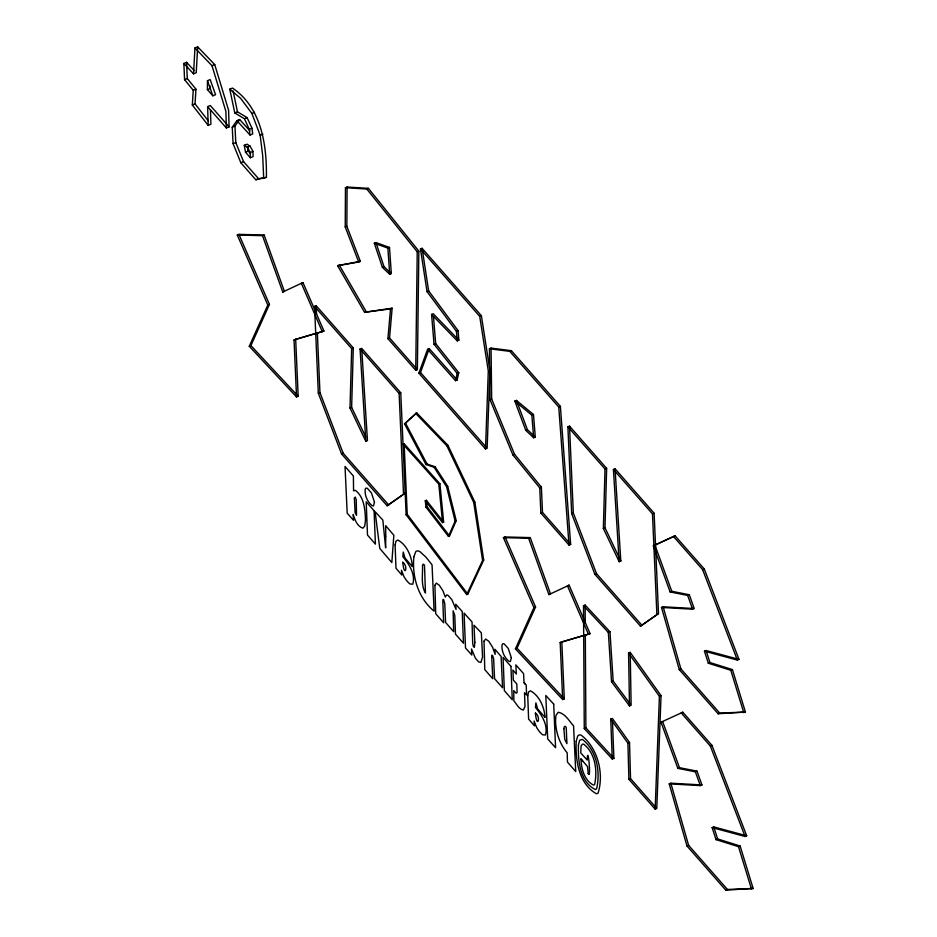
<?xml version="1.0" encoding="UTF-8"?>
<svg xmlns="http://www.w3.org/2000/svg" width="937" height="937" viewBox="0 0 937 937"><rect width="100%" height="100%" fill="white"/><g stroke="black" fill="none" stroke-linecap="round" stroke-linejoin="round"><path stroke-width="1.41" d="M347.1 187.025L346.854 226.309L360.335 261.318L358.707 261.997L345.226 226.977L345.46 187.705L347.1 187.025L368.417 188.349L418.851 251.128L417.363 369.611L415.723 370.279L387.906 338.655L390.518 308.859L392.146 308.191L389.546 337.988L417.363 369.611M207.393 89.601L207.475 80.711L210.181 79.586L215.557 94.696L212.851 95.808L207.393 89.601L210.099 88.488L210.122 85.946M415.723 370.279L417.223 251.807L366.777 189.028L345.46 187.705M361.787 349.806L367.445 440.613L365.817 441.292L350.005 408.017L351.656 348.611L314.527 306.399L316.167 305.72L353.296 347.932L351.633 407.349L365.629 436.771M603.358 528.445L605.009 469.027L567.892 426.815L569.52 426.148L606.649 468.359L604.986 527.765L620.809 561.029L619.17 561.708L603.358 528.445L604.986 527.765M485.507 448.952L488.306 370.958L479.709 316.355L420.455 248.973L422.083 248.305L481.349 315.675L489.934 370.279L487.135 448.284L485.507 448.952L418.874 373.195L427.6 349.29L429.228 348.611L457.151 380.024L455.511 380.691L427.6 349.29M655.15 809.158L659.414 696.296L628.563 653.077L630.203 652.398L661.042 695.629L656.778 808.479L655.15 809.158L628.903 779.315L627.907 743.193L610.748 719.101L612.376 718.433L629.535 742.526L630.542 778.635L655.841 807.413M197.672 46.85L196.231 72.723L193.526 73.847L194.966 47.974L197.672 46.85L214.714 64.583L228.593 110.273L229.085 126.858L226.379 127.971L207.616 106.631L210.321 105.518L229.085 126.858M210.45 109.84L210.907 124.258L208.201 125.382L192.319 105.014L193.256 90.315L184.577 79.668L183.863 63.447L186.568 62.322L194.299 70.638M208.26 120.861L195.037 103.89L195.962 89.191L187.283 78.544L186.568 62.322M455.511 380.691L457.151 373.383L434.042 344.219L431.594 314.434L433.222 313.766L458.861 340.19L457.221 340.869L431.594 314.434M457.151 380.024L458.779 372.703L435.67 343.551L433.456 316.601M588.237 773.54L587.511 766.56L580.952 758.97C581.28 768.586 584.301 780.673 593.625 785.147L594.608 784.585C597.572 771.081 595.499 753.231 583.692 744.201L582.521 744.095L581.057 745.981L580.764 752.95L587.183 760.059C587.651 744.528 590.615 772.217 589.092 774.442L588.237 773.54L588.659 774.196M418.874 373.195L420.502 372.516L429.228 348.611M425.281 500.745L442.557 522.6L443.646 522.143L426.37 500.299L425.281 500.745L426.03 507.198L448.448 536.421L455.136 521.101L446.621 486.807L434.054 467.235L425.995 464.541L404.573 423.875L416.696 412.866L447.991 445.403L474.836 502.068L483.691 560.033L467.821 594.128L466.731 594.573L406.131 514.8L400.755 392.779L361.694 348.365L360.066 349.032L365.817 441.292M448.448 536.421L449.537 535.976L456.225 520.656L447.71 486.35L435.131 466.79L427.085 464.084L425.995 464.541M316.003 333.349L295.682 339.299L298.165 396.269L296.537 396.948L249.265 346.257L267.806 305.052L269.446 304.373L238.923 234.367L237.284 235.035L267.806 305.052M249.265 346.257L250.905 345.589L269.446 304.373M583.938 635.415L561.813 641.892L564.297 698.861L562.668 699.541L515.409 648.861L533.949 607.644L535.577 606.965L505.055 536.96L503.427 537.627L533.949 607.644M515.409 648.861L517.037 648.181L535.577 606.965M466.731 594.573L482.602 560.478L473.747 502.525L446.902 445.848L415.606 413.322M233.067 90.854L237.483 111.831L247.122 117.629L251.959 128.205L252.732 133.909L250.015 135.022L249.242 129.329L244.416 118.741L234.777 112.955L229.776 89.179L232.481 88.055C261.458 107.661 266.904 144.93 266.401 177.362L255.824 179.787L240.856 162.769L233.09 143.677L232.247 127.221L236.92 120.65L239.626 119.526L249.921 130.829M232.247 127.221L234.953 126.108L239.626 119.526M404.573 423.875L416.696 412.866M387.133 505.757L405.147 493.143L387.133 505.757L341.548 453.918L318.322 393.224L314.527 306.399M567.892 426.815L571.675 513.652L594.901 574.334L640.498 626.174L658.5 613.559L655.654 548.391M640.498 626.174L658.5 613.559M237.284 235.035L262.489 235.679L282.763 292.004L302.967 282.576L323.933 331.03L294.042 339.967L296.537 396.948M503.427 537.627L528.62 538.271L548.895 594.597L569.11 585.168L590.076 633.623L560.185 642.559L562.668 699.541M661.51 607.457L692.619 609.202L694.247 608.535L689.281 594.726L687.653 595.405L670.142 591.973L653.312 545.826L675.097 535.812L704.249 568.946L739 659.402L737.36 660.081L704.448 651.192L708.313 663.22L730.801 670.283L732.429 669.604L745.43 712.073L718.105 713.748L679.278 669.615L661.51 607.457L663.15 606.789L692.841 608.453M653.312 545.826L675.097 535.812M661.007 722.228L682.804 712.214L711.944 745.348L746.695 835.804L745.067 836.483L712.155 827.594L716.009 839.622L738.497 846.673L740.136 846.006L753.137 888.463L725.8 890.15L686.985 846.017L669.217 783.859L670.845 783.191L701.954 784.937L696.987 771.128L679.477 767.696L677.849 768.375L661.007 722.228L662.635 721.549L679.477 767.696M194.966 47.974L212.008 65.707L214.714 64.583M184.577 79.668L187.283 78.544M193.256 90.315L195.962 89.191M192.319 105.014L195.037 103.89M234.777 112.955L237.483 111.831M229.776 89.179L240.668 98.373L251.877 113.447L254.583 112.335M244.416 118.741L247.122 117.629M249.242 129.329L251.959 128.205M233.09 143.677L235.796 142.565L234.953 126.108M263.695 178.487L262.7 155.729L260.17 135.291L262.887 134.167M244.288 145.305L246.993 144.181L249.992 146.043L252.967 151.407L253.084 156.608L250.366 157.732L245.529 152.216L244.288 145.305L247.286 147.156L250.261 152.52L250.366 157.732M247.286 147.156L249.992 146.043M245.529 152.216L248.235 151.103L250.659 153.855M250.261 152.52L252.967 151.407M240.856 162.769L243.561 161.644L258.53 178.662L266.401 177.362M255.824 179.787L258.53 178.662M366.777 189.028L368.417 188.349M262.489 235.679L264.117 235.011L284.391 291.325L282.763 292.004M345.226 226.977L346.854 226.309M374.32 243.233L375.948 242.566L389.499 247.438L391.326 273.627L389.698 274.307L382.39 267.35L374.32 243.233L387.871 248.106L389.499 247.438M390.518 308.859L364.575 312.29L337.601 265.675L360.335 261.318M302.967 282.576L301.339 283.255L322.305 331.698M417.223 251.807L418.851 251.128M382.39 267.35L384.018 266.67L390.284 272.632M314.891 314.563L316.519 313.895L316.167 305.72M294.042 339.967L295.682 339.299M364.575 312.29L392.146 308.191M315.722 333.631L323.933 331.03M420.455 248.973L427.026 291.594L428.666 290.927L458.099 330.667L458.861 340.19M351.656 348.611L353.296 347.932M387.906 338.655L389.546 337.988M479.709 316.355L481.349 315.675M457.221 340.869L456.46 331.347L458.099 330.667M434.042 344.219L435.67 343.551M318.322 393.224L319.95 392.556L317.35 332.951M489.43 348.775L491.058 348.107L511.403 350.684L560.385 406.365L570.656 544.409L569.028 545.088L540.848 513.043L539.747 487.849L512.914 454.96L490.051 399.748L489.43 348.775L509.775 351.352L511.403 350.684M350.005 408.017L351.633 407.349M403.507 493.822L399.127 393.446L400.755 392.779M457.151 373.383L458.779 372.703M341.548 453.918L343.176 453.239L388.773 505.078M490.051 399.748L491.679 399.068L491.058 348.107M443.646 522.143L439.898 483.75L404.14 443.763L403.051 444.22L438.809 484.195L442.557 522.6M514.811 401.071L516.451 400.404L533.493 414.529L535.285 437.11L533.657 437.778L525.751 430.317L514.811 401.071L531.865 415.196L533.657 437.778M446.902 445.848L447.991 445.403M531.865 415.196L533.493 414.529M509.775 351.352L558.745 407.045L560.385 406.365M434.054 467.235L435.131 466.79M525.751 430.317L527.379 429.638L535.285 437.11M438.809 484.195L439.898 483.75M512.914 454.96L514.542 454.281L541.387 487.17L542.488 512.375L570.656 544.409M446.621 486.807L447.71 486.35M406.131 514.8L407.22 514.354L404.14 443.763M426.03 507.198L427.108 506.741L426.37 500.299M473.747 502.525L474.836 502.068M455.136 521.101L456.225 520.656M539.747 487.849L541.387 487.17M605.009 469.027L606.649 468.359M619.17 561.708L613.419 469.46L615.059 468.781L654.12 513.195L655.584 546.939L653.956 547.618M540.848 513.043L542.488 512.375M571.675 513.652L573.315 512.972L569.52 426.148M528.62 538.271L530.248 537.604L550.523 593.917L548.895 594.597M482.602 560.478L483.691 560.033M656.872 614.239L652.48 513.863L654.12 513.195M569.11 585.168L567.471 585.848L588.436 634.29M594.901 574.334L596.529 573.667L642.126 625.494M612.482 721.279L613.887 758.349L612.259 759.029L584.266 728.564L583.505 605.735L585.133 605.068L609.975 631.784L613.161 681.094L630.273 704.109M673.469 536.479L702.621 569.626L704.249 568.946M583.61 623.128L585.238 622.461L585.133 605.068M670.142 591.973L671.782 591.294L689.281 594.726M560.185 642.559L561.813 641.892M583.692 635.684L590.076 633.623M583.505 605.735L608.347 632.452L609.975 631.784M630.203 652.398L631.128 705.256L629.5 705.936L611.533 681.773L613.161 681.094M704.448 651.192L706.088 650.512L739 659.402M679.278 669.615L680.918 668.936L719.733 713.08L745.43 712.073M708.313 663.22L709.941 662.541L732.429 669.604M659.414 696.296L661.042 695.629M584.266 728.564L585.894 727.885L585.32 635.005M682.804 712.214L681.176 712.881L710.316 746.016L745.067 836.483M627.907 743.193L629.535 742.526M718.105 713.748L719.733 713.08M628.903 779.315L630.542 778.635M710.316 746.016L711.944 745.348M677.849 768.375L695.348 771.807L696.987 771.128M669.217 783.859L700.326 785.604L701.954 784.937M712.155 827.594L713.783 826.914L746.695 835.804M686.985 846.017L688.613 845.338L727.44 889.471L753.137 888.463M716.009 839.622L717.648 838.943L740.136 846.006M725.8 890.15L727.44 889.471M337.601 265.675L358.707 261.997M238.923 234.367L264.117 235.011M505.055 536.96L530.248 537.604M250.905 345.589L298.165 396.269M517.037 648.181L564.297 698.861M183.863 63.447L193.526 73.847M525.095 683.858L526.219 685.076L526.571 695.055L524.533 692.736L524.978 706.521L523.373 710.047C518.84 709.239 516.592 703.98 513.839 700.759L513.769 690.604L515.982 693.134L516.978 692.865L517.072 691.764L516.814 683.963L513.359 680.086L512.879 670.096L516.346 674.031L515.854 664.895L523.584 673.668L524.052 682.675L525.095 683.858L524.052 682.675M585.894 727.885L613.887 758.349M236.92 120.65L250.015 135.022M613.419 469.46L652.48 513.863M420.502 372.516L486.174 447.183M360.066 349.032L399.127 393.446M580.952 758.97L582.662 760.985M427.108 506.741L449.537 535.976M407.22 514.354L467.821 594.128M427.026 291.594L456.46 331.347M339.241 264.995L366.215 311.623M405.662 423.419L427.085 464.084M491.679 399.068L514.542 454.281M235.796 142.565L243.561 161.644M702.621 569.626L737.36 660.081M573.315 512.972L596.529 573.667M319.95 392.556L343.176 453.239M251.877 113.447L260.17 135.291M516.451 400.404L527.379 429.638M654.94 545.147L671.782 591.294M687.653 595.405L692.619 609.202M695.348 771.807L700.326 785.604M207.475 80.711L212.851 95.808M375.948 242.566L384.018 266.67M706.088 650.512L709.941 662.541M713.783 826.914L717.648 838.943M730.801 670.283L743.802 712.741M738.497 846.673L751.509 889.143M212.008 65.707L225.887 111.386L226.379 127.971M663.15 606.789L680.918 668.936M670.845 783.191L688.613 845.338M247.497 146.957L248.235 151.103M422.083 248.305L428.666 290.927M558.745 407.045L569.028 545.088M387.871 248.106L389.698 274.307M608.347 632.452L611.533 681.773M615.059 468.781L620.809 561.029M610.748 719.101L612.259 759.029M207.616 106.631L208.201 125.382M628.563 653.077L629.5 705.936M354.373 498.051L355.1 512.691L356.517 515.35L356.259 499.948L355.334 497.09L354.373 498.051M402.781 562.282C404.327 579.066 408.766 566.053 402.781 562.282M535.402 713.08C536.96 729.864 541.387 716.852 535.402 713.08M555.594 718.363C555.137 730.743 559.19 743.346 567.201 752.856L567.435 762.074L575.728 771.573L573.561 725.847C569.064 720.963 565.245 713.444 558.218 712.272L556.028 715.259L555.594 718.363M563.863 728.681L564.788 739.387L566.92 743.638L566.206 727.253L565.07 726.316L564.285 726.737L563.863 728.681M385.739 536.257L385.646 547.876L382.858 520.105L375.105 511.684L379.778 548.438L391.83 562.551L393.845 535.261L385.704 525.68L385.739 536.257M578.434 745.02C577.906 760.586 579.792 781.868 595.382 789.575L596.6 788.778C600.582 771.994 596.81 750.396 582.369 739.41L579.652 740.23L578.434 745.02M395.109 544.971L395.976 568.267L401.856 575.084L401.469 570.235L404.046 576.747A17.686 6.231 67.5 0 0 410.101 584.009L412.795 584.173C415.723 574.322 409.012 564.039 402.851 556.719L403.25 552.045L405.03 558.124L412.444 566.616C411.671 556.484 407.033 545.088 397.862 540.005L395.941 541.164L395.109 544.971M527.742 695.781L528.609 719.066L534.488 725.882L534.102 721.033L536.678 727.545A17.686 6.231 67.5 0 0 542.734 734.807L545.416 734.983C548.356 725.121 541.645 714.837 535.472 707.517L535.882 702.844L537.662 708.922L545.076 717.414C544.303 707.283 539.653 695.886 530.483 690.815L528.562 691.963L527.742 695.781M474.86 642.302L474.368 647.362L473.337 646.448L472.681 643.11L472.049 621.981L464.084 613.103L465.513 647.959L471.815 655.045L471.498 648.954L475.399 658.172L478.526 661.803L480.857 662.506L482.578 657.001L481.337 632.838L473.97 625.225L474.86 642.302M576.208 741.366C575.271 760.012 578.785 783.941 596.518 793.815L598.064 793.182C604.201 773.622 597.888 747.913 581.092 735.1L579.171 734.889L577.742 735.92L576.208 741.366M434.909 585.379L435.728 613.77L443.646 622.777L442.826 601.214L442.967 599.481L443.611 599.586L444.77 603.733L445.59 622.449L453.66 631.69L453.133 610.783L454.785 615.504L455.476 634.138L463.475 643.239L462.222 611.545L455.745 604.236L456.061 609.46L451.798 599.586L448.038 595.311L446.703 594.948L445.286 597.01L442.896 590.708L439.254 585.192L436.267 583.119L434.909 585.379M484.019 641.201L484.78 669.615L492.768 678.763L491.714 656.579L491.878 655.209L492.569 655.467L493.647 658.77L494.56 678.669L502.56 687.77L501.108 656.404L494.9 649.282L495.169 654.377L492.546 647.198L488.833 641.306L485.647 639.046L484.019 641.201M422.505 565.538C422.927 574.475 420.654 585.051 425.457 593.027L424.484 565.058L423.231 564.133L422.505 565.538M374.472 502.127L373.488 505.968L372.036 505.605C367.339 501.705 364.516 495.368 365.184 489.255L365.969 488.107L367.351 488.306L371.392 492.85L374.472 502.127M511.333 657.739L510.349 661.581L508.896 661.217C504.2 657.317 501.377 650.981 502.045 644.867L502.829 643.719L504.211 643.918L508.264 648.463L511.333 657.739M413.92 556.601C411.811 576.653 418.183 598.052 434.112 611.182L432.051 564.87L426.077 557.269L419.858 551.577L417.621 550.804L415.899 551.401L413.92 556.601M365.477 520.503L364.716 526.125L362.9 528.175C357.196 526.489 354.854 519.672 353.19 514.518L353.53 520.328L347.194 513.183L345.027 466.439L353.39 476.008L353.565 490.859L355.264 490.274C364.317 496.985 365.184 510.138 365.477 520.503M553.708 704.144L545.791 695.477L547.688 738.918L555.571 747.703L553.708 704.144M374.086 510.77L366.203 501.752L367.491 535.062L375.409 544.128L374.086 510.77M510.946 666.383L503.064 657.364L504.352 690.674L512.27 699.74L510.946 666.383"/></g></svg>
